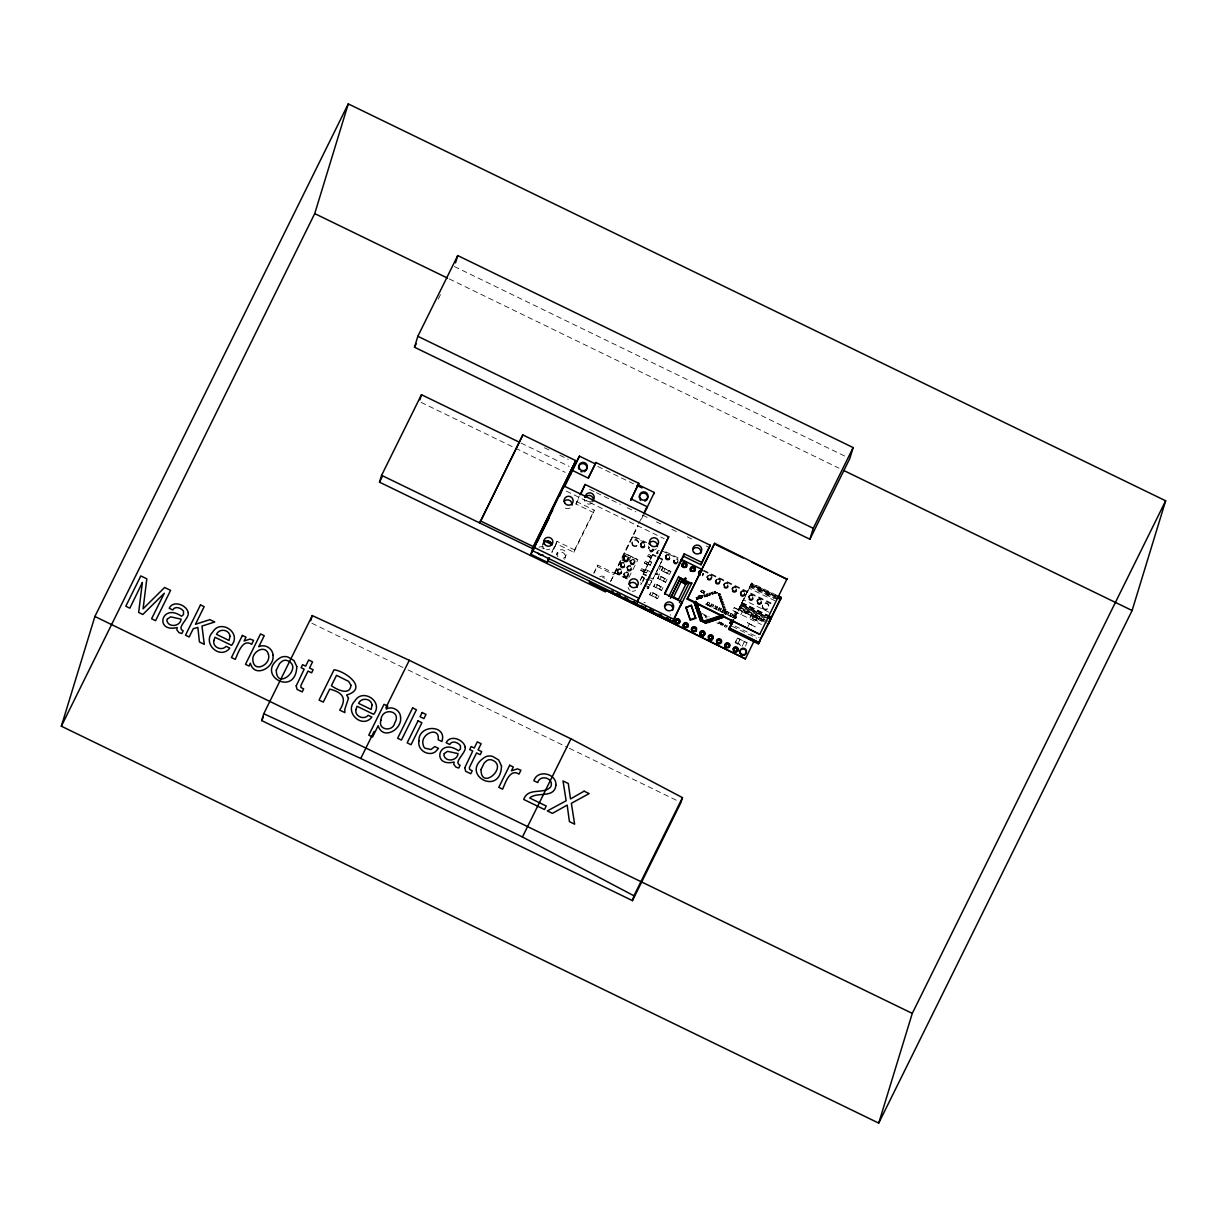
<?xml version="1.0" encoding="UTF-8"?>
<svg xmlns="http://www.w3.org/2000/svg" width="1227" height="1227" viewBox="0 0 1227 1227"><rect width="100%" height="100%" fill="white"/><g stroke="black" fill="none" stroke-linecap="round" stroke-linejoin="round"><path stroke-width="0.75" stroke-dasharray="5 3.75" d="M555.785 544.773L552.165 552.641M556.306 543.73L557.043 541.337L574.604 549.865L573.868 552.273L556.306 543.73L551.813 552.825M557.349 552.457L556.629 554.849A4.571 4.463 17 0 1 563.086 552.702A4.571 4.463 17 0 1 564.497 559.297M573.868 552.273L593.5 512.549L575.938 504.021L579.205 496.475M565.08 558.285L565.816 555.892M593.5 512.549L594.236 510.141L576.675 501.613M597.288 566.567L597.718 565.141L614.221 573.147L613.791 574.573L597.288 566.567L594.098 573.009M623.255 558.576L624.804 554.987L629.39 557.227L627.15 561.736L622.564 559.512L623.469 557.856A2.561 2.5 17 0 0 627.917 560.003M610.893 580.908L632.994 535.938L646.767 542.625M628.27 559.573L628.485 558.852A2.561 2.5 17 0 0 627.641 556.475M628.515 575.463A2.561 2.5 17 0 0 626.031 571.859A2.561 2.5 17 0 0 624.098 575.739A2.561 2.5 17 0 0 628.515 575.463L628.715 574.85M634.85 562.656A2.561 2.5 17 0 0 632.365 559.037A2.561 2.5 17 0 0 630.433 562.917A2.561 2.5 17 0 0 634.85 562.656L635.049 562.043M644.512 578.346L642.227 576.322L641.752 577.396L647.457 580.156M657.749 556.736L662.672 559.129L652.948 579.083L643.101 574.297L652.825 554.343L656.108 555.938M644.114 571.966L640.755 570.34L641.69 568.454L644.881 570.601L641.69 568.454M644.374 572.104L646.537 572.794L647.841 570.141L645.755 569.19L644.374 572.104L646.552 572.748M641.506 583.485L640.647 582.702M642.549 581L643.945 578.04L641.859 577.073M647.749 564.604L644.405 562.963L645.341 561.092L648.531 563.224L645.341 561.092M642.549 582.258L644.543 578.224L642.012 576.997L640.463 579.988M648.285 564.19L650.356 565.202L648.285 564.19L649.666 561.276L651.736 562.288M651.123 557.794L647.764 556.153L648.7 554.267L651.89 556.414L648.7 554.267M653.516 549.987L653.73 549.267A2.561 2.5 17 0 1 650.433 551.138A2.561 2.5 17 0 1 648.93 547.641M643.101 574.297L652.825 554.343M647.074 588.07L648.163 588.592L648.976 586.828L647.902 586.291L647.058 588.116M648.163 588.592L648.976 586.828M651.828 580.985L649.62 585.693L651.828 580.985L649.175 579.696M652.948 579.083L662.672 559.129M658.945 595.693L657.565 598.623L649.681 594.788L651.062 591.874L658.838 596.015L651.062 591.874M663.009 587.472L661.629 590.386L653.746 586.567L655.126 583.638L662.917 587.779L655.126 583.638M651.752 595.801L653.04 593.193M667.013 579.359L665.632 582.273L657.764 578.438L659.144 575.524L666.921 579.665L659.144 575.524M655.816 587.564L657.105 584.957M668.7 570.509L670.878 571.552L669.497 574.481L661.614 570.647L662.994 567.733L665.065 568.745M661.614 570.647L662.994 567.733M661.123 576.843L659.927 579.129M655.387 597.564L656.675 594.957M663.684 571.659L665.08 568.684L668.608 570.816M659.451 589.328L660.74 586.736M657.565 598.623L649.773 594.481M663.47 581.215L664.743 578.607M661.629 590.386L653.838 586.245M667.319 573.423L668.715 570.448M665.632 582.273L657.856 578.132M669.497 574.481L661.706 570.34M670.878 571.552L662.902 568.04M703.47 574.251L703.684 573.515A2.561 2.5 17 0 1 702.626 575.11M702.411 596.598L701.522 598.531L698.132 596.521L698.915 594.911L702.411 596.598L698.915 594.911M699.037 596.966L699.835 595.356M704.927 591.521L704.022 593.454L700.54 591.751L701.43 589.819L704.819 591.843L701.43 589.819M701.553 591.874L702.35 590.264M700.648 597.748L701.445 596.138M701.522 598.531L698.132 596.521M703.163 592.656L703.961 591.046M704.022 593.454L700.632 591.429M711.813 578.178A2.561 2.5 17 0 0 709.329 574.558A2.561 2.5 17 0 0 707.396 578.454A2.561 2.5 17 0 0 711.813 578.178L712.013 577.564M705.448 604.067L736.645 619.221M706.844 604.098L707.78 602.15L709.712 603.101L708.669 605.386L706.89 603.929M709.022 593.285L709.681 595.172L709.022 593.285L710.31 592.871L710.97 594.742L710.31 592.871M708.669 605.386L709.712 603.101M710.709 605.969L711.645 604.037L713.577 604.972L712.534 607.273L710.755 605.816M720.142 582.227A2.561 2.5 17 0 0 717.642 578.607A2.561 2.5 17 0 0 715.724 582.488A2.561 2.5 17 0 0 720.142 582.227L720.341 581.598M717.642 592.549L695.264 599.942L717.642 592.549L725.448 614.604L717.81 591.966M718.316 593.531L720.065 593.393L720.525 594.666L718.608 595.31L718.316 593.531L720.065 593.393M719.221 596.077L720.97 595.939L721.43 597.212L719.513 597.84L719.221 596.077L720.97 595.939M716.568 608.623L717.442 606.844L715.51 605.908L714.574 607.856M720.126 598.623L721.875 598.485L722.32 599.758L720.418 600.386L720.126 598.623L721.875 598.485M718.439 609.727L719.375 607.794L721.307 608.73L720.264 611.015L718.501 609.574M721.016 601.169L722.78 601.031L723.224 602.304L721.323 602.932L721.016 601.169L722.78 601.031M721.921 603.715L723.685 603.577L724.129 604.85L722.228 605.478L721.921 603.715L723.685 603.577M722.826 606.245L724.574 606.123L725.034 607.396L723.117 608.025L722.826 606.245L724.574 606.123M722.304 611.613L723.24 609.666L725.172 610.601L724.129 612.902L722.366 611.445M719.436 622.518L718.715 623.776L716.783 622.841M723.731 608.791L725.479 608.669L725.939 609.942L724.022 610.571L723.731 608.791L725.479 608.669M724.62 611.337L726.384 611.215L726.829 612.488L724.927 613.117L724.62 611.337L726.384 611.215M720.648 624.712L721.522 622.933L720.648 624.712L722.58 625.647L723.455 623.868L722.58 625.647M726.185 613.485L727.105 611.552L729.037 612.488L728.01 614.773L726.231 613.316M724.973 625.709L725.387 624.819L724.513 626.583L726.445 627.534L726.905 626.644L724.973 625.709L724.513 626.583M730.096 615.202L730.97 613.423L732.902 614.359L731.875 616.66L729.942 615.709L730.97 613.423M732.81 610.479L741.016 614.466L742.381 611.629L734.175 607.641L732.81 610.479L761.384 624.512M734.175 607.641L766.154 623.362M736.2 617.457L733.393 616.107L733.991 614.896L736.767 616.245L735.74 618.531L733.961 617.074M734.651 618.132L732.81 617.304M735.218 616.982L733.393 616.107M735.817 615.785L733.991 614.896M735.172 612.503L736.998 613.377L735.172 612.503L734.59 613.699L736.399 614.589L734.59 613.699M735.847 618.178L736.767 616.245M766.369 622.656L738.777 609.267L737.243 612.794M764.145 620.172L739.513 608.209L740.065 606.675L763.056 617.841M776.016 596.138L750.985 584.021L740.679 605.417L765.311 617.38M763.761 620.647L739.145 608.684L743.286 599.727L769.145 612.288M741.752 603.27L750.034 586.23L777.627 599.62M778.332 599.129L750.418 585.586L750.709 584.619L776.982 597.365M750.985 584.021L750.679 585.049L775.295 597.012M776.354 595.049L751.722 583.086L751.185 584.558L775.817 596.506M737.718 643.991L735.188 642.764L737.396 638.055L746.998 642.733L737.396 638.055M740.633 645.54L737.933 643.316M739.682 640.08L739.927 639.282M750.034 617.38L751.415 614.466L750.034 617.38L757.918 621.215L759.191 618.607L751.323 614.788M749.421 623.699L748.025 626.675M744.114 642.227L744.344 641.445M752.197 618.071L753.485 615.479M757.12 617.242L755.832 619.85M757.918 621.215L750.126 617.074M706.737 604.451L707.78 602.15M710.602 606.322L711.645 604.037M717.442 606.844L716.399 609.144L714.467 608.209M718.332 610.08L719.375 607.794M722.197 611.966L723.24 609.666M726.062 613.837L727.105 611.552M733.807 617.595L734.835 615.294L733.915 617.242M715.51 605.908L714.942 607.12L716.875 608.071M438.254 299.143L440.8 293.989M551.951 551.613L557.043 541.337M575.938 504.021L579.328 497.165M574.604 549.865L594.236 510.141M593.745 573.193L597.718 565.141M614.221 573.147L637.81 525.432M638.653 523.73L642.856 515.202M610.479 581.736L638.086 525.892M641.43 519.113L643.101 515.739M631 556.506L627.825 562.948L621.215 559.742M628.884 577.457L637.948 559.635L624.497 553.116M642.687 571.475L643.608 569.589L644.988 570.248M646.322 564.098L647.258 562.211L648.638 562.871M649.697 557.288L650.632 555.402M640.233 580.356L642.227 576.322M650.448 564.88L651.752 562.227L649.574 561.583M640.801 584.773L641.598 583.178M655.555 573.607L658.945 575.064L662.841 567.196L659.482 565.57L662.841 567.196M649.681 594.788L650.97 592.181M653.746 586.567L655.034 583.96M657.764 578.438L659.037 575.846M698.025 596.843L698.823 595.233M700.54 591.751L701.338 590.141M708.777 605.034L707.212 603.377M712.642 606.92L713.577 604.972M720.372 610.663L721.307 608.73M724.237 612.549L725.172 610.601M728.117 614.42L729.037 612.488M731.982 616.307L732.902 614.359M734.498 616.567L735.08 615.356M735.679 614.16L737.013 613.316M734.237 618.086L741.016 604.313L765.648 616.276L741.169 604.267M734.743 617.426L738.777 609.267M734.298 618.899L739.053 609.282M739.513 608.209L751.384 584.175M735.188 642.764L737.182 638.73M737.688 644.114L739.712 639.957M742.12 646.261L744.145 642.12M755.74 620.156L757.028 617.549M745.464 646.092L746.998 642.733M718.715 623.776L719.175 622.887M750.034 586.23L749.007 588.162L776.584 601.552M750.418 585.586L751.722 583.086M705.648 616.322L706.062 615.433L705.172 617.196L707.105 618.147M696.108 597.564L696.783 599.436L696.108 597.564L697.396 597.135L698.071 599.006L697.396 597.135M698.684 596.705L699.359 598.592L698.684 596.705L699.988 596.276L700.694 597.994M701.277 595.847L701.936 597.733L701.277 595.847L702.565 595.432L703.224 597.304L702.565 595.432M703.853 595.003L704.528 596.874L703.853 595.003L705.142 594.574L705.816 596.46L705.142 594.574M706.43 594.144L707.105 596.031L706.43 594.144L707.718 593.715L708.439 595.448M711.599 592.442L712.258 594.313L711.599 592.442L712.887 592.012L713.608 593.73M714.175 591.583L714.85 593.469L714.175 591.583L715.464 591.153L716.139 593.04L715.464 591.153M697.841 598.086L696.829 599.282M699.129 597.656C701.369 596.613 700.724 599.359 699.988 596.276M701.721 596.797L703.01 596.368M705.586 595.524L704.574 596.721M706.875 595.095C709.114 594.052 708.47 596.797 707.718 593.715M710.755 593.822L709.727 595.018M712.043 593.393C714.283 592.35 713.639 595.095 712.887 592.012M714.62 592.534L715.908 592.104M718.669 595.141L720.525 594.666M719.114 596.414L721.43 597.212M720.464 600.233L722.32 599.758M720.909 601.506L723.224 602.304M721.813 604.052L724.129 604.85M722.274 605.325L722.366 604.972M723.623 609.144L725.939 609.942M724.068 610.417L724.175 610.064M724.973 612.948L726.829 612.488M723.27 607.518L725.034 607.396M718.761 594.804L718.991 593.607M720.571 599.896L720.801 598.699M725.08 612.61L725.31 611.429M454.389 266.52L846.354 456.858M449.235 278.912L838.946 468.162M597.794 466.459L633.546 483.821M544.42 447.763L549.543 450.248M559.788 455.232L568.316 459.373M521.015 443.039L569.067 466.367M421.076 402.364L513.776 447.38M515.478 448.208L565.264 472.38M589.543 489.374L594.696 491.874M596.399 492.702L610.11 499.358M611.828 500.187L620.402 504.358M627.258 507.687L635.816 511.843M642.672 515.171L647.825 517.671M656.384 521.828L663.24 525.156M671.813 529.328L678.669 532.656M687.243 536.812L692.381 539.313M706.092 545.969L709.513 547.625M566.276 491.122L664.19 538.668M751.476 583.623L777.749 596.368M749.82 586.935L773.961 598.653M665.724 551.828L679.513 558.53M703.623 570.233L772.55 603.699M632.764 536.659L646.552 543.362M662.059 550.892L677.565 558.423M703.408 570.969L772.32 604.436M652.595 555.079L655.878 556.675M657.519 557.472L662.442 559.865M647.764 556.153L651.062 557.948M741.967 602.564L769.544 615.954M741.691 602.871L767.964 615.632M741.491 603.239L769.329 616.66M741.399 603.837L766.016 615.801M767.013 617.656L740.74 604.911L740.464 605.847L768.378 619.39M659.436 565.739L660.816 566.399L656.92 574.267L655.448 573.96L658.945 575.064M739.85 607.104L764.482 619.068M739.789 607.61L767.703 621.169M763.992 620.218L739.36 608.255L738.838 609.65L761.829 620.816M624.405 553.316L637.641 559.742M644.405 562.963L647.703 564.757M645.663 569.497L651.368 572.273M640.755 570.34L644.052 572.135M711.077 605.248L713.01 606.184M718.807 609.006L720.74 609.942M722.672 610.877L724.605 611.813M726.537 612.764L728.47 613.699M730.402 614.635L732.335 615.571M643.316 573.561L646.598 575.156M707.089 604.865L712.013 607.258M718.593 610.448L735.004 618.423M734.973 626.046L759.114 637.764M647.181 583.73L649.835 585.018M732.427 626.43L756.568 638.147M645.969 585.785L648.884 587.135M700.924 612.948L709.129 616.936M718.991 621.721L727.32 625.755M721.369 623.454L723.301 624.39M725.234 625.325L727.166 626.276M647.181 587.748L648.255 588.285M703.991 615.279L707.273 616.874M718.761 622.457L726.967 626.445M721.108 623.822L723.04 624.773M614.85 572.641L628.086 579.067M614.681 572.978L628.117 579.512M735.402 642.089L742.35 645.479M311.888 623.255L406.306 669.114M408.024 669.942L567.672 747.473M569.389 748.301L677.534 800.817M723.501 606.337L723.961 607.61M656.399 548.684A4.571 4.463 17 0 1 648.408 546M570.11 507.978A4.571 4.463 17 0 1 563.239 505.677M549.803 549.036A4.571 4.463 17 0 1 546.383 549.696M544.267 548.668A4.571 4.463 17 0 1 543.469 547.794M542.932 546.736A4.571 4.463 17 0 1 542.687 545.586M635.509 590.31A4.571 4.463 17 0 1 632.166 591.23M629.972 590.371A4.571 4.463 17 0 1 628.147 587.426M592.166 502.932A4.571 4.463 17 0 1 584.405 499.634M557.994 556.889A4.571 4.463 17 0 1 559.098 550.386A4.571 4.463 17 0 1 565.601 552.104A4.571 4.463 17 0 1 563.377 558.3M590.847 501.644A4.571 4.463 17 0 1 586.46 500.417M624.052 556.69A2.561 2.5 17 0 1 626.46 555.892M643.945 602.396A2.561 2.5 17 0 1 645.233 602.656M670.218 614.788A2.561 2.5 17 0 1 670.77 615.156M702.964 573.423A1.825 1.779 17 0 1 702.534 574.251M658.009 553.745A1.825 1.779 17 0 1 657.933 551.966M657.135 553.607A2.561 2.5 17 0 1 659.359 550.309M653.009 549.175A1.825 1.779 17 0 1 650.387 550.34A1.825 1.779 17 0 1 649.881 547.533M677.825 561.736A1.825 1.779 17 0 1 674.973 562.196A1.825 1.779 17 0 1 675.218 559.374A1.825 1.779 17 0 1 677.948 560.371M678.132 562.549A2.561 2.5 17 0 1 677.641 562.978M676.399 563.392A2.561 2.5 17 0 1 673.776 560.079A2.561 2.5 17 0 1 677.871 559.021M653.546 549.343A2.561 2.5 17 0 1 649.896 551.736A2.561 2.5 17 0 1 649.558 547.411M656.782 553.684A2.561 2.5 17 0 1 657.887 551.444M676.169 564.129A2.561 2.5 17 0 1 673.684 560.509A2.561 2.5 17 0 1 678.086 560.233M703.5 573.592A2.561 2.5 17 0 1 702.396 575.846M676.522 563.331A1.825 1.779 17 0 1 674.16 561.521A1.825 1.779 17 0 1 676.675 559.972A1.825 1.779 17 0 1 677.319 562.856M652.733 548.975A1.825 1.779 17 0 1 651.552 551.199A1.825 1.779 17 0 1 649.267 550.003A1.825 1.779 17 0 1 650.448 547.779M702.78 573.699A1.825 1.779 17 0 1 702.58 574.604M657.503 553.592A1.825 1.779 17 0 1 657.979 552.319M541.889 547.932A4.264 4.172 17 0 1 543.883 548.898M539.082 547.334A4.264 4.172 17 0 1 543.316 547.089M599.742 576.797A4.264 4.172 17 0 1 606.383 580.018M602.564 577.396A4.264 4.172 17 0 1 604.558 578.362M747.35 622.702L755.126 626.844L747.35 622.702M621.307 565.739A1.825 1.779 17 0 0 624.451 565.555A1.825 1.779 17 0 0 622.672 562.963A1.825 1.779 17 0 0 621.307 565.739M618.147 572.15A1.825 1.779 17 0 0 621.291 571.966A1.825 1.779 17 0 0 619.512 569.374A1.825 1.779 17 0 0 618.147 572.15M624.466 559.343A1.825 1.779 17 0 0 627.626 559.144A1.825 1.779 17 0 0 625.847 556.567A1.825 1.779 17 0 0 624.466 559.343M631.046 562.533A1.825 1.779 17 0 0 634.19 562.334A1.825 1.779 17 0 0 632.411 559.757A1.825 1.779 17 0 0 631.046 562.533M627.871 568.929A1.825 1.779 17 0 0 631.015 568.745A1.825 1.779 17 0 0 629.252 566.153A1.825 1.779 17 0 0 627.871 568.929M624.712 575.34A1.825 1.779 17 0 0 627.856 575.156A1.825 1.779 17 0 0 626.077 572.564A1.825 1.779 17 0 0 624.712 575.34M627.273 569.328A2.561 2.5 17 0 0 631.675 569.067A2.561 2.5 17 0 0 629.19 565.448A2.561 2.5 17 0 0 627.273 569.328M620.709 566.138A2.561 2.5 17 0 0 625.11 565.877A2.561 2.5 17 0 0 622.626 562.257A2.561 2.5 17 0 0 620.709 566.138M617.534 572.549A2.561 2.5 17 0 0 621.951 572.273A2.561 2.5 17 0 0 619.451 568.668A2.561 2.5 17 0 0 617.534 572.549M641.368 545.662A1.825 1.779 17 0 0 644.512 545.57A1.825 1.779 17 0 0 642.825 542.932A1.825 1.779 17 0 0 641.368 545.662M666.338 557.794A1.825 1.779 17 0 0 669.497 557.687A1.825 1.779 17 0 0 667.795 555.064A1.825 1.779 17 0 0 666.338 557.794M716.307 582.043A1.825 1.779 17 0 0 719.451 581.951A1.825 1.779 17 0 0 717.764 579.313A1.825 1.779 17 0 0 716.307 582.043M640.785 546.107A2.561 2.5 17 0 0 645.203 545.831A2.561 2.5 17 0 0 642.703 542.211A2.561 2.5 17 0 0 640.785 546.107M707.979 578.009A1.825 1.779 17 0 0 711.123 577.917A1.825 1.779 17 0 0 709.436 575.279A1.825 1.779 17 0 0 707.979 578.009M732.381 590.586A2.561 2.5 17 0 0 736.783 590.31A2.561 2.5 17 0 0 734.298 586.69A2.561 2.5 17 0 0 732.381 590.586M732.948 590.141A1.825 1.779 17 0 0 736.108 590.034A1.825 1.779 17 0 0 734.406 587.411A1.825 1.779 17 0 0 732.948 590.141M724.62 586.092A1.825 1.779 17 0 0 727.78 586A1.825 1.779 17 0 0 726.077 583.362A1.825 1.779 17 0 0 724.62 586.092M724.053 586.537A2.561 2.5 17 0 0 728.47 586.261A2.561 2.5 17 0 0 725.97 582.656A2.561 2.5 17 0 0 724.053 586.537M757.933 602.273A1.825 1.779 17 0 0 761.093 602.166A1.825 1.779 17 0 0 759.39 599.543A1.825 1.779 17 0 0 757.933 602.273M665.77 558.239A2.561 2.5 17 0 0 670.172 557.963A2.561 2.5 17 0 0 667.687 554.343A2.561 2.5 17 0 0 665.77 558.239M757.366 602.702A2.561 2.5 17 0 0 761.768 602.442A2.561 2.5 17 0 0 759.283 598.822A2.561 2.5 17 0 0 757.366 602.702M749.605 598.224A1.825 1.779 17 0 0 752.764 598.132A1.825 1.779 17 0 0 751.062 595.494A1.825 1.779 17 0 0 749.605 598.224M749.037 598.669A2.561 2.5 17 0 0 753.439 598.393A2.561 2.5 17 0 0 750.955 594.788A2.561 2.5 17 0 0 749.037 598.669M740.709 594.62A2.561 2.5 17 0 0 745.111 594.359A2.561 2.5 17 0 0 742.626 590.739A2.561 2.5 17 0 0 740.709 594.62M741.277 594.175A1.825 1.779 17 0 0 744.436 594.083A1.825 1.779 17 0 0 742.734 591.445A1.825 1.779 17 0 0 741.277 594.175M623.883 576.475A2.561 2.5 17 0 0 628.285 576.199A2.561 2.5 17 0 0 625.801 572.58A2.561 2.5 17 0 0 623.883 576.475M627.043 570.064A2.561 2.5 17 0 0 631.46 569.788A2.561 2.5 17 0 0 628.96 566.184A2.561 2.5 17 0 0 627.043 570.064M630.218 563.653A2.561 2.5 17 0 0 634.62 563.392A2.561 2.5 17 0 0 632.135 559.773A2.561 2.5 17 0 0 630.218 563.653M623.653 560.463A2.561 2.5 17 0 0 628.055 560.202A2.561 2.5 17 0 0 625.571 556.583A2.561 2.5 17 0 0 623.653 560.463M620.479 566.874A2.561 2.5 17 0 0 624.896 566.598A2.561 2.5 17 0 0 622.396 562.994A2.561 2.5 17 0 0 620.479 566.874M617.319 573.285A2.561 2.5 17 0 0 621.721 573.009A2.561 2.5 17 0 0 619.236 569.389A2.561 2.5 17 0 0 617.319 573.285M640.571 546.828A2.561 2.5 17 0 0 644.973 546.567A2.561 2.5 17 0 0 642.488 542.947A2.561 2.5 17 0 0 640.571 546.828M665.54 558.96A2.561 2.5 17 0 0 669.957 558.699A2.561 2.5 17 0 0 667.473 555.079A2.561 2.5 17 0 0 665.54 558.96M707.181 579.175A2.561 2.5 17 0 0 711.583 578.914A2.561 2.5 17 0 0 709.099 575.294A2.561 2.5 17 0 0 707.181 579.175M715.51 583.224A2.561 2.5 17 0 0 719.912 582.963A2.561 2.5 17 0 0 717.427 579.343A2.561 2.5 17 0 0 715.51 583.224M723.838 587.273A2.561 2.5 17 0 0 728.24 586.997A2.561 2.5 17 0 0 725.755 583.377A2.561 2.5 17 0 0 723.838 587.273M732.151 591.307A2.561 2.5 17 0 0 736.568 591.046A2.561 2.5 17 0 0 734.083 587.426A2.561 2.5 17 0 0 732.151 591.307M740.479 595.356A2.561 2.5 17 0 0 744.896 595.08A2.561 2.5 17 0 0 742.396 591.475A2.561 2.5 17 0 0 740.479 595.356M748.807 599.389A2.561 2.5 17 0 0 753.225 599.129A2.561 2.5 17 0 0 750.725 595.509A2.561 2.5 17 0 0 748.807 599.389M757.136 603.439A2.561 2.5 17 0 0 761.538 603.178A2.561 2.5 17 0 0 759.053 599.558A2.561 2.5 17 0 0 757.136 603.439M762.795 608.469A3.282 3.221 17 0 0 768.47 608.117A3.282 3.221 17 0 0 765.265 603.469A3.282 3.221 17 0 0 762.795 608.469M632.426 545.156A3.282 3.221 17 0 0 638.101 544.819A3.282 3.221 17 0 0 634.896 540.171A3.282 3.221 17 0 0 632.426 545.156M707.749 578.745A1.825 1.779 17 0 0 710.908 578.638A1.825 1.779 17 0 0 709.206 576.015A1.825 1.779 17 0 0 707.749 578.745M716.077 582.779A1.825 1.779 17 0 0 719.237 582.687A1.825 1.779 17 0 0 717.534 580.049A1.825 1.779 17 0 0 716.077 582.779M641.138 546.398A1.825 1.779 17 0 0 644.298 546.291A1.825 1.779 17 0 0 642.595 543.668A1.825 1.779 17 0 0 641.138 546.398M724.405 586.828A1.825 1.779 17 0 0 727.55 586.736A1.825 1.779 17 0 0 725.863 584.098A1.825 1.779 17 0 0 724.405 586.828M666.123 558.515A1.825 1.779 17 0 0 669.267 558.423A1.825 1.779 17 0 0 667.58 555.785A1.825 1.779 17 0 0 666.123 558.515M749.375 598.96A1.825 1.779 17 0 0 752.534 598.853A1.825 1.779 17 0 0 750.832 596.23A1.825 1.779 17 0 0 749.375 598.96M757.703 602.994A1.825 1.779 17 0 0 760.863 602.902A1.825 1.779 17 0 0 759.16 600.264A1.825 1.779 17 0 0 757.703 602.994M732.734 590.862A1.825 1.779 17 0 0 735.878 590.77A1.825 1.779 17 0 0 734.191 588.132A1.825 1.779 17 0 0 732.734 590.862M741.062 594.911A1.825 1.779 17 0 0 744.206 594.819A1.825 1.779 17 0 0 742.519 592.181A1.825 1.779 17 0 0 741.062 594.911M624.482 576.077A1.825 1.779 17 0 0 627.626 575.877A1.825 1.779 17 0 0 625.862 573.3A1.825 1.779 17 0 0 624.482 576.077M624.252 560.064A1.825 1.779 17 0 0 627.396 559.88A1.825 1.779 17 0 0 625.617 557.303A1.825 1.779 17 0 0 624.252 560.064M630.816 563.254A1.825 1.779 17 0 0 633.96 563.07A1.825 1.779 17 0 0 632.181 560.478A1.825 1.779 17 0 0 630.816 563.254M617.917 572.886A1.825 1.779 17 0 0 621.061 572.687A1.825 1.779 17 0 0 619.282 570.11A1.825 1.779 17 0 0 617.917 572.886M627.657 569.665A1.825 1.779 17 0 0 630.801 569.481A1.825 1.779 17 0 0 629.022 566.889A1.825 1.779 17 0 0 627.657 569.665M621.077 566.475A1.825 1.779 17 0 0 624.236 566.291A1.825 1.779 17 0 0 622.457 563.699A1.825 1.779 17 0 0 621.077 566.475M632.657 544.435A3.282 3.221 17 0 0 638.331 544.082A3.282 3.221 17 0 0 635.126 539.435A3.282 3.221 17 0 0 632.657 544.435M763.025 607.733A3.282 3.221 17 0 0 768.685 607.396A3.282 3.221 17 0 0 765.495 602.733A3.282 3.221 17 0 0 763.025 607.733"/><path stroke-width="1.5" d="M61.35 726.2L94.893 616.475L348.269 103.881L1165.65 500.8L1132.107 610.525L878.731 1123.119L61.35 726.2L314.725 213.605L348.269 103.881M261.658 720.571L263.759 713.731L312.272 615.586L409.281 660.31L570.954 738.823L682.457 797.627L680.97 802.489L632.457 900.633L261.658 720.571L263.33 717.197M310.692 620.709L312.272 615.586M414.496 347.226L417.84 336.29L457.732 255.569L853.148 447.579L849.805 458.53L809.897 539.236L414.496 347.226L416.183 343.79M589.758 581.23L589.328 582.672L605.831 590.678L605.463 591.889L379.511 482.165L381.597 475.324L421.459 394.695L519.297 442.195M455.508 262.869L457.732 255.569M419.879 399.818L421.459 394.695M522.84 434.925L479.711 522.963L522.84 434.925L575.785 460.631L532.656 548.668L381.597 475.324M530.555 555.509L533.285 546.598L575.785 460.631M668.7 536.812L637.35 601.583L668.7 536.812L563.914 485.938L532.564 550.708L673.669 619.221L672.933 621.629L547.825 560.877L549.42 557.656M539.328 536.782L530.923 554.313L547.395 562.303L548.99 559.083M563.914 485.938L559.481 496.26M570.417 474.88L572.503 468.039M638.807 483.346L630.663 500.355L638.807 483.346L595.862 462.487L588.147 478.07L572.181 470.309L571.736 471.735L579.435 456.153L595.417 463.913L588.485 477.947M579.435 456.153L565.325 485.171M547.395 562.303L548.561 558.469M701.046 564.773L701.783 562.365L684.206 553.837L683.485 556.23L701.046 564.773L710.249 545.233L585.141 484.481L581.015 493.729M595.417 463.913L595.862 462.487M646.644 508.116L647.074 506.69L631.092 498.929M653.976 493.729L654.344 492.533L638.362 484.772M678.531 577.073L691.706 583.469M673.516 597.258L678.347 599.604L673.516 597.258L681.169 581.598L685.893 584.343L681.169 581.598M681.322 580.187L688.822 583.837L679.973 578.945L671.062 597.181M672.549 605.647L671.767 605.432M684.605 579.267L685.939 578.607L685.279 578.086M680.356 606.215L691.905 582.81M684.206 553.837L664.574 593.561L682.151 602.089L672.933 621.629M787.228 578.53L759.758 634.359L687.197 599.129L714.651 543.3L786.998 579.267L751.553 562.058M685.878 607.626L691.399 605.294L695.663 618.362L690.31 620.126L685.878 607.626L691.399 605.294M690.31 620.126L686.046 607.074M696.23 602.656L694.313 603.285L693.868 602.012M714.651 543.3L687.197 599.129M696.829 603.423L694.773 604.558L695.218 605.831L697.12 605.202L696.829 603.423L695.218 605.831M697.734 605.969L695.663 607.104L696.123 608.377L698.025 607.748L697.734 605.969L695.663 607.104M696.568 609.65L698.638 608.515L696.568 609.65L697.028 610.923L698.976 610.126M698.93 610.294L698.638 608.515M699.375 611.567L697.473 612.196L697.918 613.469L699.835 612.825L699.528 611.061M700.433 613.607L698.378 614.742L698.823 616.015L700.786 615.218L700.433 613.607L698.378 614.742M701.184 616.644L699.283 617.273L699.727 618.546L701.629 617.917L701.338 616.153M702.089 619.19L700.172 619.819L700.632 621.092L702.58 620.31M702.534 620.463L702.243 618.699M723.731 615.172L703.086 621.997L696.645 602.748M704.651 621.476L705.31 623.362L706.614 622.933L706.092 620.555L706.614 622.933M709.819 619.773L710.479 621.66L711.767 621.23L711.261 618.853L711.43 619.957L710.142 620.387M713.685 618.5L714.344 620.371L713.056 620.801L712.396 618.914L713.056 620.801M714.973 618.071L715.648 619.942L716.936 619.528L716.307 617.488M718.853 616.782L719.513 618.669L718.224 619.098L717.703 616.721L718.224 619.098M632.457 900.633L633.945 895.787L682.457 797.627M721.43 615.939L722.09 617.81L720.801 618.239L720.295 615.862L720.801 618.239M722.718 615.509L723.378 617.396L724.682 616.966M728.807 629.436L729.344 627.979L758.899 642.319L758.363 643.792L728.807 629.436L730.111 626.951L729.82 627.917M729.866 627.472L729.544 628.5L733.501 620.494L732.12 621.368L731.016 620.908L731.614 619.712M745.402 658.884L606.077 590.386L745.402 658.884L754.038 641.138M759.758 634.359L687.427 598.393M759.375 642.258L759.666 641.292L758.608 643.255L748.761 638.469M768.393 624.006L769.406 621.46M769.344 621.966L769.62 621.031M770.019 620.187L770.295 619.252L767.013 617.656M770.234 619.773L780.541 598.377L777.258 596.782M780.234 599.405L780.541 598.377M780.74 598.899L781.277 597.442L777.995 595.847M809.897 539.236L813.256 528.3L853.148 447.579M878.731 1123.119L912.274 1013.395L1165.65 500.8M768.7 623.04L771.246 617.227L767.964 615.632M379.511 482.165L382.057 477.012M263.759 713.731L360.753 758.47L374.143 731.384M385.861 707.703L409.281 660.31M533.408 549.006L552.748 509.865M563.745 487.364L572.181 470.309M532.227 552.135L535.57 545.355M537.334 541.782L549.205 517.779M580.064 494.757L585.141 484.481M643.7 513.5L647.074 506.69M643.93 514.036L654.344 492.533M633.945 895.787L522.441 836.983L570.954 738.823M664.666 594.297L683.485 556.23M668.822 596.46L678.73 576.414M670.417 598.27L679.973 578.945M685.233 578.254L684.405 579.926L680.003 577.779M685.126 580.264L686 578.438M678.347 599.604L686 583.945M679.421 602.641L688.976 583.316M673.669 619.221L682.151 602.089M701.783 562.365L710.249 545.233M729.835 623.316L730.433 622.104L732.304 622.81L729.835 623.316L731.66 624.19L730.924 623.776M733.424 619.727L729.145 628.347L758.7 642.687L770.571 618.669L767.289 617.074M733.132 620.693L730.494 626.307L731.522 624.359M769.068 622.564L780.939 598.531M768.608 623.638L758.363 643.792M781.277 597.442L779.973 599.926L780.265 598.96L776.982 597.365M694.313 603.285L696.384 602.15M697.273 604.696L696.399 605.294L697.181 605.034M698.178 607.242L696.123 608.377M697.028 610.923L699.083 609.788M699.988 612.334L697.918 613.469M698.823 616.015L700.893 614.88M701.783 617.426L699.727 618.546M700.632 621.092L702.688 619.972M694.773 604.558L696.675 603.929M698.071 607.58L696.844 606.567M698.531 608.853L698.194 610.386M697.473 612.196L699.436 611.399M699.881 612.672L698.654 611.659M700.326 613.945L700.003 615.479M690.479 619.574L695.832 617.794M699.283 617.273L701.231 616.491M701.691 617.764L700.448 616.752M700.172 619.819L702.135 619.037M703.255 621.399L722.182 615.141M704.973 622.089L706.261 621.66M714.007 619.114L712.442 618.761M715.295 618.684L716.583 618.255L716.415 617.135L716.936 619.528M717.872 617.825L719.175 617.396M721.752 616.552L720.188 616.199M707.902 622.503L709.191 622.089L708.669 619.696L707.902 622.503L707.273 620.463M732.12 621.368L732.841 621.798L731.016 620.908M314.725 213.605L447.502 278.084M844.13 470.677L1132.107 610.525M417.84 336.29L813.256 528.3M636.951 485.463L642.058 487.947M716.123 544.849L743.117 557.963M777.749 596.368L781.032 597.963M681.23 559.359L701.905 569.405M681 560.095L686.169 562.595M767.749 616L771.047 617.595M767.442 617.028L770.725 618.623M730.433 622.104L732.243 622.994M547.549 540.785L550.846 542.38M729.068 628.914L735.633 632.089M543.822 540.601L552.058 544.604M480.355 520.892L533.285 546.598M533.638 547.181L638.423 598.055M94.893 616.475L912.274 1013.395M360.753 758.47L522.441 836.983M721.476 615.77L722.09 617.81M718.899 616.629L719.513 618.669M715.019 617.902L715.648 619.942M713.731 618.331L714.344 620.371M711.108 619.344L711.767 621.23M709.866 619.62L710.479 621.66M708.516 620.202L709.191 622.089M704.697 621.322L705.31 623.362M695.77 601.383L703.086 621.997M695.034 601.475L695.494 602.748M701.353 619.298L701.798 620.571M691.23 605.862L695.663 618.362M723.378 617.396L722.872 615.003M648.838 543.73A4.571 4.463 17 0 1 657.427 546.613M564.083 501.291A4.571 4.463 17 0 1 572.012 505.141M542.763 544.42A4.571 4.463 17 0 1 551.782 545.033M628.96 584.113A4.571 4.463 17 0 1 637.181 587.319M585.018 497.41A4.571 4.463 17 0 1 593.347 500.938M664.513 606.399A4.571 4.463 17 0 1 672.764 610.126M692.749 549.343A4.571 4.463 17 0 1 700.786 553.484M585.126 497.242A4.571 4.463 17 0 1 591.981 493.469A4.571 4.463 17 0 1 591.951 501.214M619.696 594.481A1.825 1.779 17 0 1 618.745 594.512M617.917 594.067A1.825 1.779 17 0 1 617.411 593.285M619.988 595.141A2.561 2.5 17 0 1 616.736 593.561M637.242 602.948A2.561 2.5 17 0 1 633.393 601.644M634.957 602.426A1.825 1.779 17 0 1 634.267 601.797M627.549 598.592A1.825 1.779 17 0 1 626.245 598.116M627.657 599.313A2.561 2.5 17 0 1 625.371 598.193M625.064 597.61A2.561 2.5 17 0 1 624.926 596.966M653.439 610.463A1.825 1.779 17 0 1 651.614 610.525M650.923 609.88A1.825 1.779 17 0 1 650.632 608.991M653.301 611.322A2.561 2.5 17 0 1 649.911 609.098M646.062 606.552A2.561 2.5 17 0 1 641.721 605.693M661.629 615.356A2.561 2.5 17 0 1 658.669 614.374M660.862 614.773A1.825 1.779 17 0 1 659.543 614.282M670.54 619.114A2.561 2.5 17 0 1 666.69 617.825M668.27 618.607A1.825 1.779 17 0 1 667.565 617.963M713.04 638.362A2.561 2.5 17 0 1 708.623 638.623A2.561 2.5 17 0 1 710.556 634.742A2.561 2.5 17 0 1 713.04 638.362A2.561 2.5 17 0 0 708.577 636.322M721.369 642.411A2.561 2.5 17 0 1 716.951 642.672A2.561 2.5 17 0 1 718.869 638.792A2.561 2.5 17 0 1 721.369 642.411A2.561 2.5 17 0 0 717.412 639.927M699.957 574.328A1.825 1.779 17 0 1 701.108 571.23M700.08 575.264A2.561 2.5 17 0 1 698.884 571.905A2.561 2.5 17 0 1 702.289 570.785M695.157 570.095A2.561 2.5 17 0 1 690.755 570.356A2.561 2.5 17 0 1 692.672 566.475A2.561 2.5 17 0 1 695.157 570.095A2.561 2.5 17 0 1 694.574 571.368M619.114 596A2.561 2.5 17 0 1 617.81 595.739M633.914 603.469A2.561 2.5 17 0 1 633.469 602.963M626.138 599.788A2.561 2.5 17 0 1 625.586 599.42M651.123 611.92A2.561 2.5 17 0 1 650.571 611.552M643.423 608.086A2.561 2.5 17 0 1 642.795 607.871M679.144 623.469A2.561 2.5 17 0 1 678.638 623.883M676.737 624.252A2.561 2.5 17 0 1 676.108 624.052M675.279 620.141A2.561 2.5 17 0 1 679.513 622.917M687.841 626.966A2.561 2.5 17 0 1 687.473 627.503M683.132 626.644A2.561 2.5 17 0 1 687.641 624.466M696.369 630.387A2.561 2.5 17 0 1 695.801 631.552M691.752 631.276A2.561 2.5 17 0 1 691.461 630.693M691.353 629.39A2.561 2.5 17 0 1 696.276 629.098M703.623 636.015A2.561 2.5 17 0 1 703.025 636.307M699.896 632.81A2.561 2.5 17 0 1 703.301 631.69A2.561 2.5 17 0 1 704.482 635.049M712.442 639.635A2.561 2.5 17 0 1 711.951 640.065M710.034 640.433A2.561 2.5 17 0 1 708.408 639.359M717.182 643.899A2.561 2.5 17 0 1 716.737 643.408M725.065 647.442A2.561 2.5 17 0 1 726.016 643.807A2.561 2.5 17 0 1 729.574 645.264M734.39 652.35A2.561 2.5 17 0 1 733.823 651.982M733.194 648.991A2.561 2.5 17 0 1 736.599 647.871A2.561 2.5 17 0 1 737.795 651.23M686.599 566.782A2.561 2.5 17 0 1 686.246 567.319M681.905 566.46A2.561 2.5 17 0 1 682.381 564.006M682.872 563.576A2.561 2.5 17 0 1 686.414 564.282M690.525 571.092A2.561 2.5 17 0 1 690.218 570.509M690.126 569.205A2.561 2.5 17 0 1 695.049 568.914M698.669 572.641A2.561 2.5 17 0 1 701.43 571.291M739.927 653.193A3.282 3.221 17 0 1 741.675 649.221A3.282 3.221 17 0 1 745.893 650.632A3.282 3.221 17 0 1 744.866 654.865M744.099 655.233A3.282 3.221 17 0 1 741.599 655.049M740.878 654.589A3.282 3.221 17 0 1 740.31 653.96M683.792 626.368A1.825 1.779 17 0 1 685.141 624.098A1.825 1.779 17 0 1 687.35 625.632A1.825 1.779 17 0 1 685.617 627.641M685.141 627.595A1.825 1.779 17 0 1 683.991 626.782M692.626 631.199A1.825 1.779 17 0 1 692.626 628.561A1.825 1.779 17 0 1 695.31 628.822A1.825 1.779 17 0 1 694.835 631.414M700.648 634.88A1.825 1.779 17 0 1 701.798 632.181A1.825 1.779 17 0 1 703.991 634.19A1.825 1.779 17 0 1 701.353 635.509M675.433 621.399A1.825 1.779 17 0 1 677.611 620.064A1.825 1.779 17 0 1 678.991 622.212A1.825 1.779 17 0 1 676.813 623.546M675.678 622.749A1.825 1.779 17 0 1 675.463 622.319M736.844 651.338A1.825 1.779 17 0 1 734.267 651.414M733.961 651.046A1.825 1.779 17 0 1 735.418 648.316A1.825 1.779 17 0 1 737.105 650.954M717.228 641.169A1.825 1.779 17 0 1 720.08 640.709A1.825 1.779 17 0 1 719.82 643.546M717.994 643.592A1.825 1.779 17 0 1 717.105 642.534M725.939 647.365A1.825 1.779 17 0 1 725.832 644.835A1.825 1.779 17 0 1 728.393 644.758A1.825 1.779 17 0 1 728.516 647.289M691.798 571.291A1.825 1.779 17 0 1 691.184 568.607A1.825 1.779 17 0 1 693.976 568.515A1.825 1.779 17 0 1 693.608 571.23M682.565 566.184A1.825 1.779 17 0 1 684.543 563.899A1.825 1.779 17 0 1 685.847 566.644A1.825 1.779 17 0 1 682.764 566.613M699.145 573.807A1.825 1.779 17 0 1 701.353 572.012M613.132 591.353A3.282 3.221 17 0 1 611.46 591.015M639.19 497.472A4.264 4.172 17 0 1 644.758 493.269A4.264 4.172 17 0 1 646.644 499.987M645.816 500.708A4.264 4.172 17 0 1 644.835 501.183M640.647 500.355A4.264 4.172 17 0 1 639.911 499.527M578.745 469.082A4.264 4.172 17 0 1 583.546 463.668A4.264 4.172 17 0 1 585.985 470.524M585.156 471.245A4.264 4.172 17 0 1 584.159 471.72M581.966 471.843A4.264 4.172 17 0 1 580.908 471.49M542.871 554.773A4.264 4.172 17 0 1 537.963 553.132M213.912 640.54C212.148 647.196 221.949 651.43 226.044 646.307L229.786 648.117C220.078 660.433 201.719 643.147 212.685 632.089C220.569 618.485 242.041 632.841 231.566 645.341L214.955 637.273L213.912 640.54M355.999 709.528C354.235 716.185 364.036 720.418 368.131 715.295L371.873 717.12C362.149 729.421 343.79 712.135 354.772 701.077C362.655 687.473 384.128 701.844 373.637 714.344L357.026 706.277L355.999 709.528M296.796 666.552C295.768 698.531 253.13 674.052 280.845 657.396A10.399 10.169 17 0 1 287.839 656.966L293.959 660.555L296.796 666.552M501.506 765.955C500.478 797.933 457.824 773.455 485.555 756.798A10.399 10.169 17 0 1 492.548 756.369L498.653 759.958L501.506 765.955M296.213 685.862L297.057 689.405L302.21 691.89L303.652 688.96L300.922 687.427L300.891 685.479L308.023 671.062L311.627 672.81L313.13 669.773L309.511 668.025L312.563 661.859L308.713 659.988L305.661 666.154L302.594 664.666L301.106 667.703L304.173 669.19L296.213 685.862M464.788 767.719L465.631 771.262L470.769 773.746L472.226 770.801L469.496 769.283L469.45 767.335L476.582 752.918L480.202 754.666L481.705 751.63L478.085 749.881L481.137 743.715L477.288 741.844L474.235 748.01L471.168 746.522L469.665 749.559L472.732 751.047L464.788 767.719M348.483 698.224L344.787 709.405L344.879 712.611L339.71 710.096C347.118 698.684 342.977 692.365 329.71 689.114L323.284 702.12L319.066 700.065L334.051 669.758C345.799 671.292 368.729 688.546 346.674 695.003L348.483 698.224M276.305 670.141C276.336 692.105 304.741 666.629 286.842 660.448A5.767 5.629 17 0 0 282.195 661.2L279.587 663.5L276.305 670.141M480.999 769.544C481.03 791.507 509.45 766.031 491.552 759.85A5.767 5.629 17 0 0 486.889 760.602L484.282 762.903L480.999 769.544M268.452 654.328C271.458 664.727 253.805 673.424 252.869 660.187C251.75 651.43 265.615 644.037 268.452 654.328M400.554 717.12C402.502 729.59 382.64 740.74 378.177 725.709L372.594 736.998L368.79 735.142L384.02 704.329L387.717 706.123L386.275 709.053C392.195 705.648 400.385 710.295 400.554 717.12M418.913 741.001C417.563 747.78 423.775 753.761 430.355 753.485A8.65 8.451 17 0 0 435.524 751.63L438.514 748.378L434.803 746.568L430.984 749.513L425.155 748.255A5.199 5.077 17 0 1 423.116 744.636C419.91 733.608 439.972 725.586 438.192 739.728L441.889 741.522C447.702 724.436 418.192 724.099 418.913 741.001M272.977 655.049C275.001 667.764 254.188 678.592 250.4 663.224L249.004 666.046L245.492 664.344L260.523 633.914L264.234 635.724L258.79 646.721C264.741 643.654 272.731 648.377 272.977 655.049M229.94 636.107L229.096 640.494L216.519 634.374C219.066 628.086 229.342 629.374 229.94 636.107M372.011 705.096L371.183 709.482L358.591 703.378C361.152 697.074 371.428 698.378 372.011 705.096M188.252 612.672C189.479 618.546 175.814 627.718 183.176 630.801L181.826 633.546L179.019 632.657L176.841 629.896L177.194 627.534C154.219 633.132 161.243 602.288 181.535 616.245L183.513 614.543L183.483 611.107C181.121 607.948 175.124 605.54 172.746 609.972L169.203 608.255C173.114 599.758 186.841 605.003 188.252 612.672M465.202 747.151C466.429 753.025 452.763 762.197 460.125 765.295L458.775 768.041L455.969 767.136L453.775 764.39L454.143 762.028C431.168 767.627 438.192 736.767 458.484 750.725L460.462 749.022L460.432 745.602C458.07 742.442 452.073 740.019 449.695 744.467L446.153 742.734C450.064 734.252 463.791 739.498 465.202 747.151M350.922 685.187C350.186 696.415 336.367 689.375 331.397 685.694L336.52 675.325L348.667 681.414L350.922 685.187M142.363 582.549L138.651 612.457L142.823 614.482L164.326 593.224L151.596 618.745L155.599 620.693L170.584 590.371L164.617 587.472L143.084 608.807L146.826 578.837L140.798 575.908L125.814 606.23L129.832 608.178L142.363 582.549M380.907 720.295C377.533 730.126 392.855 732.258 394.726 722.948C402.318 710.525 381.582 706.691 380.907 720.295M555.923 785.311C554.282 798.915 537.043 791.292 529.696 797.995L546.23 806.032L544.497 809.544L523.714 799.437C528.101 786.814 543.684 794.912 550.647 786.936C554.849 778.547 540.079 773.654 537.748 782.611L533.868 780.74C537.625 768.838 556.966 773.67 555.923 785.311M167.332 619.098L166.918 620.678C168.498 627.933 180.384 626.537 181.105 619.129L170.614 616.844L167.332 619.098M444.281 753.577L443.867 755.157C445.447 762.427 457.334 761.016 458.054 753.623L447.564 751.338L444.281 753.577M200.492 604.896L185.507 635.218L189.173 636.997L193.268 628.699L197.869 627.396L199.434 641.982L204.295 644.344L201.98 626.061L214.74 621.997L209.878 619.635L195.461 624.282L204.157 606.675L200.492 604.896M242.394 635.433L231.458 657.534L235.277 659.374C237.915 653.684 242.455 638.163 251.673 644.313L253.606 640.387L250.093 639.052L244.127 641L246.013 637.181L242.394 635.433M412.625 707.902L397.64 738.225L401.444 740.08L416.428 709.758L412.625 707.902M418.039 720.847L407.165 742.841L411.03 744.728L421.904 722.734L418.039 720.847M422.149 712.534L420.063 716.737L423.944 718.623L426.014 714.405L422.149 712.534M509.711 765.234L498.791 787.335L502.595 789.191C505.233 783.501 509.772 767.964 518.99 774.114L520.923 770.203L517.426 768.869L511.444 770.817L513.331 766.998L509.711 765.234M584.098 791.17L570.494 798.946L568.285 783.501L563.024 780.939L566.153 800.786L547.334 810.924L552.411 813.378L567.181 805.096L569.405 821.63L574.635 824.176L571.368 803.317L589.113 793.608L584.098 791.17M630.187 586.031A4.571 4.463 17 0 0 637.979 584.926A4.571 4.463 17 0 0 633.009 578.837A4.571 4.463 17 0 0 630.187 586.031M650.264 544.665A4.571 4.463 17 0 0 658.132 544.19A4.571 4.463 17 0 0 653.684 537.733A4.571 4.463 17 0 0 650.264 544.665M564.849 503.193A4.571 4.463 17 0 0 572.718 502.717A4.571 4.463 17 0 0 568.27 496.26A4.571 4.463 17 0 0 564.849 503.193M544.543 544.267A4.571 4.463 17 0 0 552.426 543.791A4.571 4.463 17 0 0 547.978 537.334A4.571 4.463 17 0 0 544.543 544.267M693.761 552.38A4.571 4.463 17 0 0 701.522 551.092A4.571 4.463 17 0 0 696.415 545.125A4.571 4.463 17 0 0 693.761 552.38M665.816 609.42A4.571 4.463 17 0 0 673.485 607.733A4.571 4.463 17 0 0 668.071 602.028A4.571 4.463 17 0 0 665.816 609.42M675.893 622.012A1.825 1.779 17 0 0 679.052 621.92A1.825 1.779 17 0 0 677.35 619.282A1.825 1.779 17 0 0 675.893 622.012M675.325 622.457A2.561 2.5 17 0 0 679.727 622.181A2.561 2.5 17 0 0 677.243 618.577A2.561 2.5 17 0 0 675.325 622.457M684.221 626.061A1.825 1.779 17 0 0 687.381 625.954A1.825 1.779 17 0 0 685.678 623.331A1.825 1.779 17 0 0 684.221 626.061M683.654 626.491A2.561 2.5 17 0 0 688.056 626.23A2.561 2.5 17 0 0 685.571 622.61A2.561 2.5 17 0 0 683.654 626.491M692.549 630.095A1.825 1.779 17 0 0 695.709 630.003A1.825 1.779 17 0 0 694.007 627.365A1.825 1.779 17 0 0 692.549 630.095M691.982 630.54A2.561 2.5 17 0 0 696.384 630.279A2.561 2.5 17 0 0 693.899 626.66A2.561 2.5 17 0 0 691.982 630.54M700.878 634.144A1.825 1.779 17 0 0 704.037 634.052A1.825 1.779 17 0 0 702.335 631.414A1.825 1.779 17 0 0 700.878 634.144M700.31 634.589A2.561 2.5 17 0 0 704.712 634.313A2.561 2.5 17 0 0 702.227 630.709A2.561 2.5 17 0 0 700.31 634.589M709.206 638.193A1.825 1.779 17 0 0 712.35 638.086A1.825 1.779 17 0 0 710.663 635.463A1.825 1.779 17 0 0 709.206 638.193M717.534 642.227A1.825 1.779 17 0 0 720.678 642.135A1.825 1.779 17 0 0 718.991 639.497A1.825 1.779 17 0 0 717.534 642.227M725.863 646.276A1.825 1.779 17 0 0 729.007 646.184A1.825 1.779 17 0 0 727.32 643.546A1.825 1.779 17 0 0 725.863 646.276M725.28 646.721A2.561 2.5 17 0 0 729.697 646.445A2.561 2.5 17 0 0 727.197 642.825A2.561 2.5 17 0 0 725.28 646.721M734.175 650.31A1.825 1.779 17 0 0 737.335 650.218A1.825 1.779 17 0 0 735.633 647.58A1.825 1.779 17 0 0 734.175 650.31M733.608 650.755A2.561 2.5 17 0 0 738.01 650.494A2.561 2.5 17 0 0 735.525 646.874A2.561 2.5 17 0 0 733.608 650.755M682.994 565.877A1.825 1.779 17 0 0 686.154 565.785A1.825 1.779 17 0 0 684.451 563.147A1.825 1.779 17 0 0 682.994 565.877M691.322 569.926A1.825 1.779 17 0 0 694.482 569.819A1.825 1.779 17 0 0 692.78 567.196A1.825 1.779 17 0 0 691.322 569.926M682.427 566.322A2.561 2.5 17 0 0 686.829 566.046A2.561 2.5 17 0 0 684.344 562.441A2.561 2.5 17 0 0 682.427 566.322M708.976 638.914A1.825 1.779 17 0 0 712.135 638.822A1.825 1.779 17 0 0 710.433 636.184A1.825 1.779 17 0 0 708.976 638.914M740.541 653.224A3.282 3.221 17 0 0 746.2 652.871A3.282 3.221 17 0 0 743.01 648.224A3.282 3.221 17 0 0 740.541 653.224M640.279 498.315A4.264 4.172 17 0 0 647.626 497.871A4.264 4.172 17 0 0 643.485 491.843A4.264 4.172 17 0 0 640.279 498.315M579.604 468.852A4.264 4.172 17 0 0 586.951 468.407A4.264 4.172 17 0 0 582.81 462.38A4.264 4.172 17 0 0 579.604 468.852"/></g></svg>
